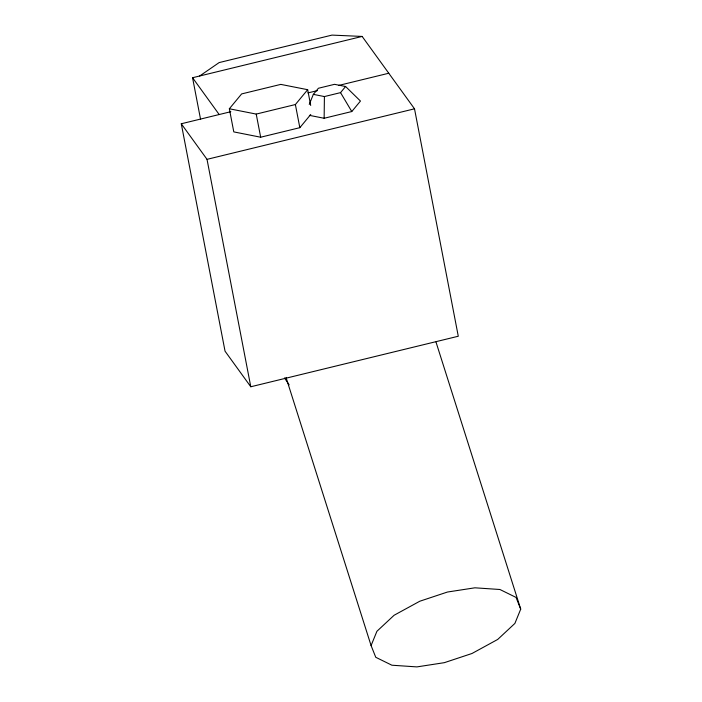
<?xml version="1.0" encoding="UTF-8"?>
<svg xmlns="http://www.w3.org/2000/svg" width="702" height="702" viewBox="0 0 702 702"><rect width="100%" height="100%" fill="white"/><g stroke="black" fill="none" stroke-linecap="round" stroke-linejoin="round"><path stroke-width="1.05" d="M324.14 118.269L324.412 96.56L340.54 92.629L345.595 86.513L360.459 101.053L351.781 111.539L324.14 118.269L309.38 115.356M309.257 104.449L313.346 94.366L318.41 88.259L334.529 84.328L345.595 86.513M371.086 645.568L376.913 631.291L394.103 615.259L419.814 601.219L447.464 592.032L474.894 587.811L499.912 589.496L516.04 597.411L520.717 609.134L514.891 623.42L497.7 639.443L471.99 653.492L444.34 662.67L416.909 666.9L391.9 665.215L375.763 657.291L371.086 645.568L286.03 377.422M310.758 114.479L299.833 127.676L260.67 137.215L233.792 131.897L229.343 108.775L241.628 93.919L280.791 84.389L307.669 89.698L310.705 105.467M229.343 108.775L256.221 114.084L295.384 104.545L307.669 89.698M199.675 75.991L219.147 62.583L332.002 35.1L362.144 36.434L414.513 108.819L458.283 336.24L250.79 386.767L225.044 351.184L181.283 123.763L230.844 111.697M200.596 119.48L192.559 77.729L362.144 36.434M307.906 92.927L317.479 90.602M338.759 85.416L388.768 73.236M181.283 123.763L207.02 159.345L414.513 108.819M313.346 94.366L324.412 96.56M289.136 384.819L284.477 377.93M192.559 77.729L219.182 114.531M340.54 92.629L351.781 111.539M435.995 342.032L520.717 609.134M295.384 104.545L299.833 127.676M256.221 114.084L260.67 137.215M207.02 159.345L250.79 386.767"/></g></svg>
